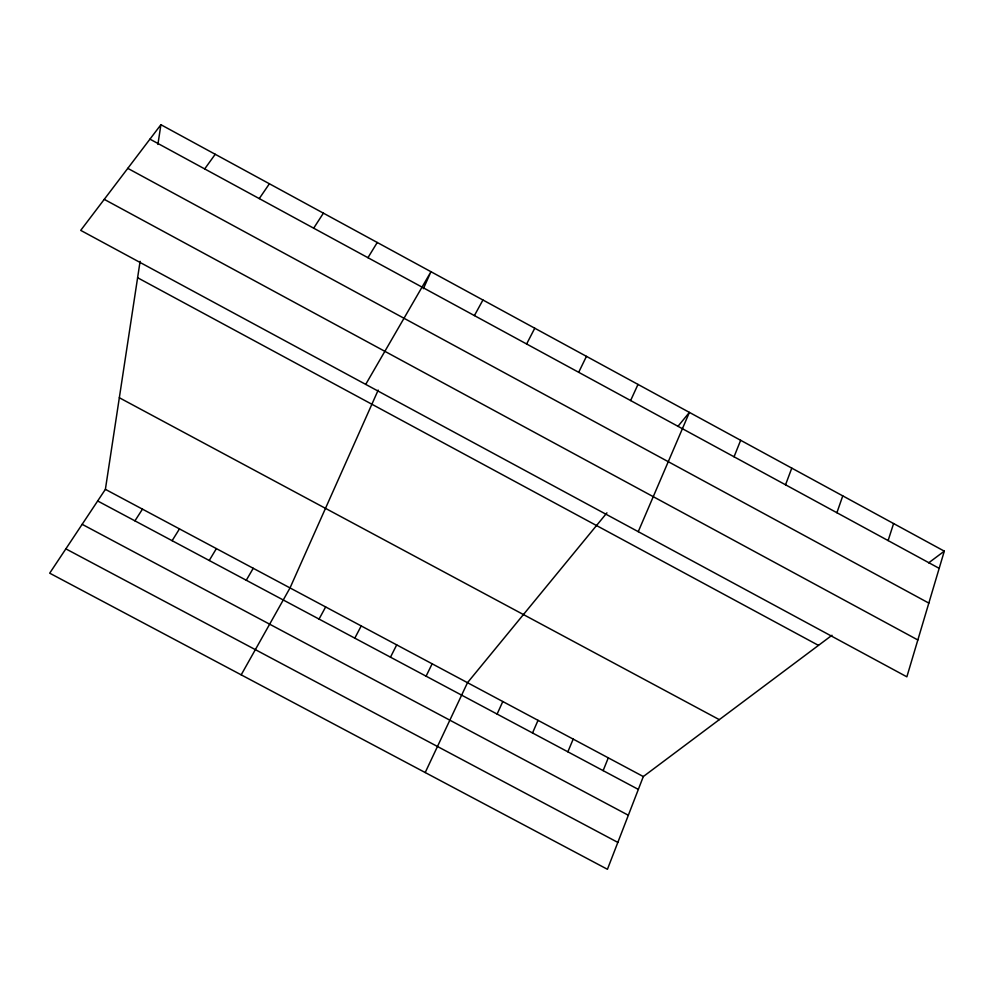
<?xml version="1.0" encoding="UTF-8"?>
<svg xmlns="http://www.w3.org/2000/svg" width="994" height="994" viewBox="0 0 994 994"><rect width="100%" height="100%" fill="white"/><g stroke="black" fill="none" stroke-linecap="round" stroke-linejoin="round"><path stroke-width="1.49" d="M831.99 635.265L643.317 776.55L607.433 869.29L49.7 573.178L105.389 489.346L140.104 261.335M157.909 144.453L160.904 124.71L944.3 551.148L906.863 676.827L80.713 230.372L160.904 124.71M888.114 540.574L893.594 523.552M836.898 512.718L842.763 495.882M785.546 484.786L791.783 468.124M734.044 456.793L740.654 440.305M603.134 770.636L608.291 757.85M567.86 751.812L573.19 739.114M638.247 531.666L689.401 412.398L677.945 426.351M532.523 732.963L538.027 720.339M378.192 390.095L290.024 587.926L241.194 674.839M423.382 288.695L430.961 271.71L365.717 384.38M497.112 714.065L502.802 701.528M630.618 400.545L637.999 384.417M425.208 772.537L467.503 682.679L606.936 512.842M578.694 372.303L586.448 356.361M426.091 676.181L432.142 663.806M390.48 657.183L396.705 644.882M526.621 343.986L534.76 328.219M354.808 638.148L361.22 625.934M319.062 619.076L325.647 606.949M474.399 315.595L482.935 300.002M246.276 580.247L253.234 568.282M209.237 560.492L216.381 548.613M367.942 257.695L377.26 242.486M172.124 540.686L179.467 528.895M134.935 520.844L142.465 509.139M313.682 228.185L323.398 213.163M259.26 198.589L269.399 183.766M204.689 168.918L215.226 154.281M928.657 562.865L944.3 551.148M65.852 548.862L617.833 842.403M105.389 489.346L643.317 776.55M97.673 500.976L638.334 789.41M82.167 524.323L628.345 815.254M119.342 397.749L719.296 719.644M137.607 277.736L818.472 645.379M127.791 168.359L928.831 603.097M104.258 199.359L917.847 639.962M149.957 139.148L939.181 568.344"/></g></svg>
